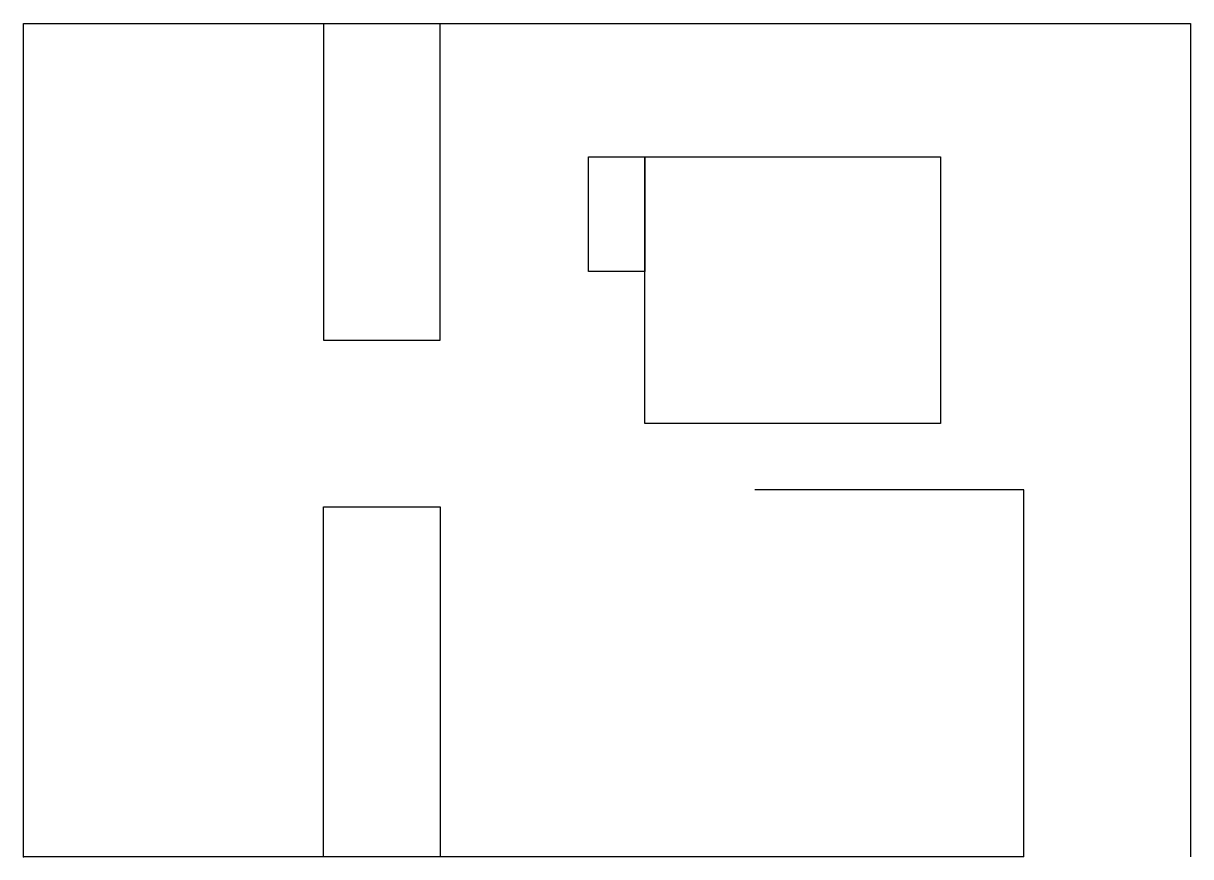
# Model space of a CAD drawing. Header units: millimetres. Extents: x 0 to 70, y 0 to 50.
import ezdxf

# ---------------------------------------------------------------- set-up
doc = ezdxf.new("R2010")
doc.units = ezdxf.units.MM
doc.layers.get('0').update_dxf_attribs({"linetype": 'CONTINUOUS'})

msp = doc.modelspace()

# ---------------------------------------------------------------- linework, layer by layer
for p, q in [((0, 0), (0, 50)), ((0, 50), (70, 50)), ((18, 50), (18, 31)), ((25, 31), (25, 50)), ((70, 50), (70, 0)), ((18, 31), (25, 31)), ((60, 22.007), (43.865, 22.007)), ((60, 5), (60, 22.007)), ((18, 0), (18, 21)), ((18, 21), (25, 21)), ((25, 21), (25, 0)), ((60, 0), (60, 5)), ((60, 0), (0, 0))]:
    msp.add_line(p, q)
for points in [[(37.276, 35.114), (33.895, 35.114), (33.895, 42), (37.276, 42)], [(37.276, 42), (55, 42), (55, 26), (37.276, 26)]]:
    msp.add_lwpolyline(points, close=True)
msp.add_point((0, 0))

doc.saveas('drawing.dxf')
